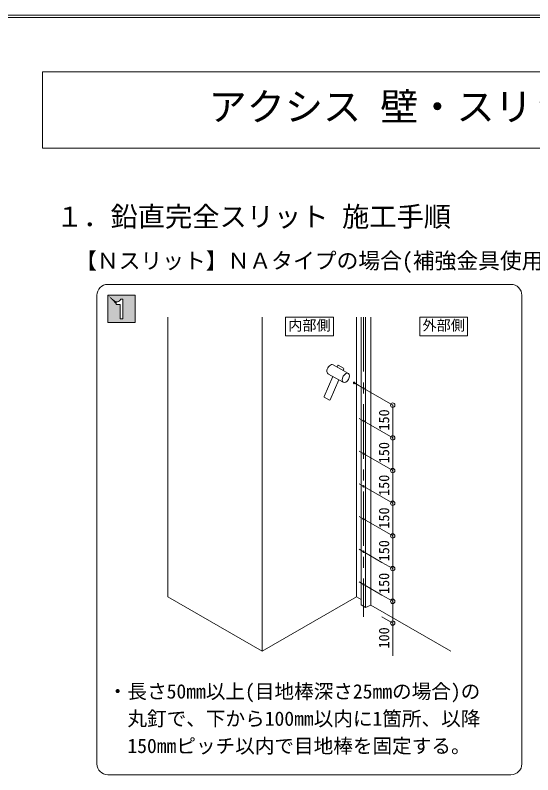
# Model space of a CAD drawing. Units: millimetres on the paper. Extents: x -35288 to 200, y -139 to 12382.
# Drawn here: x 2.5 to 50, y 69 to 138.7 of the extents above; entities that cross this region are included whole.
import ezdxf
from ezdxf.enums import TextEntityAlignment as Align

# ---------------------------------------------------------------- set-up
doc = ezdxf.new("R2010")
doc.units = ezdxf.units.MM
doc.header["$PDMODE"] = 32
doc.header["$PDSIZE"] = 0.4
doc.linetypes.add('CHAIN1', pattern=[8, 5, -1, 1, -1])
for name, color, linetype, lineweight in [('0-0_', 7, 'Continuous', 9), ('1-0_', 7, 'Continuous', 9), ('4-0_通り芯', 7, 'Continuous', 9)]:
    doc.layers.add(name, color=color, linetype=linetype, lineweight=lineweight)
doc.styles.add('ＭＳ ゴシック', font='')
doc.styles.get('ＭＳ ゴシック').set_extended_font_data('MS Gothic')

msp = doc.modelspace()

# ---------------------------------------------------------------- hatches: boundary and pattern name
at = {"layer": '4-0_通り芯'}
h = msp.add_hatch(color=178, dxfattribs=at)
edge = h.paths.add_edge_path()
edge.add_ellipse((33.599, 104.967), major_axis=(-0.04, -0.0693), ratio=0.7, start_angle=0, end_angle=360)
h = msp.add_hatch(color=178, dxfattribs=at)
edge = h.paths.add_edge_path()
edge.add_ellipse((34.465, 101.467), major_axis=(0, 0.08), ratio=0.7, start_angle=0, end_angle=360)
h = msp.add_hatch(color=178, dxfattribs=at)
edge = h.paths.add_edge_path()
edge.add_ellipse((34.465, 98.467), major_axis=(0, 0.08), ratio=0.7, start_angle=0, end_angle=360)
h = msp.add_hatch(color=178, dxfattribs=at)
edge = h.paths.add_edge_path()
edge.add_ellipse((34.465, 95.467), major_axis=(0, 0.08), ratio=0.7, start_angle=0, end_angle=360)
h = msp.add_hatch(color=178, dxfattribs=at)
edge = h.paths.add_edge_path()
edge.add_ellipse((34.465, 92.467), major_axis=(0, 0.08), ratio=0.7, start_angle=0, end_angle=360)
h = msp.add_hatch(color=178, dxfattribs=at)
edge = h.paths.add_edge_path()
edge.add_ellipse((34.465, 89.467), major_axis=(0, 0.08), ratio=0.7, start_angle=0, end_angle=360)
h = msp.add_hatch(color=178, dxfattribs=at)
edge = h.paths.add_edge_path()
edge.add_ellipse((34.465, 86.467), major_axis=(0, 0.08), ratio=0.7, start_angle=0, end_angle=360)

# ---------------------------------------------------------------- linework, layer by layer
at = {"layer": '0-0_'}
for p, q in [((-200.2, 138.7), (200.2, 138.7)), ((-200, 138.5), (200, 138.5))]:
    msp.add_line(p, q, dxfattribs=at)
at = {"layer": '1-0_'}
for p, q in [((5, 133.5), (95, 133.5)), ((5, 126.5), (5, 133.5)), ((48, 114), (11, 114)), ((10, 70), (10, 113)), ((13.5, 113), (11, 113)), ((11, 110.5), (11, 113)), ((13.5, 113), (13.5, 110.5)), ((49, 70), (49, 113)), ((12.379, 112.646), (12.19, 112.646)), ((12.379, 110.854), (12.379, 112.646)), ((11, 110.5), (13.5, 110.5)), ((48, 69), (11, 69))]:
    msp.add_line(p, q, dxfattribs=at)
for points in [[(95, 133.5), (95, 126.5), (5, 126.5)], [(12.19, 112.646), (12.119, 112.515), (12.101, 112.496), (12.044, 112.455), (11.979, 112.427), (11.956, 112.42), (11.897, 112.413), (11.779, 112.409), (11.779, 112.155), (12.121, 112.155), (12.121, 110.854), (12.379, 110.854)]]:
    msp.add_lwpolyline(points, dxfattribs=at)
for centre, start, end in [((11, 113), 90, 180), ((48, 113), 0, 90), ((11, 70), 180, 270), ((48, 70), 270, 0)]:
    msp.add_arc(centre, 1, start, end, dxfattribs=at)
for points in [[(11, 113), (12.19, 112.646), (11.779, 112.409), (11.897, 112.413)], [(13.5, 113), (11, 113), (12.379, 112.646), (12.19, 112.646)], [(11.779, 112.155), (11.779, 112.409), (11, 113)], [(11.779, 112.155), (11, 113), (11, 110.5)], [(12.379, 112.646), (12.379, 110.854), (13.5, 113), (13.5, 110.5)], [(12.19, 112.646), (12.119, 112.515), (11.897, 112.413), (11.956, 112.42)], [(12.119, 112.515), (12.101, 112.496), (11.956, 112.42), (11.979, 112.427)], [(12.101, 112.496), (12.044, 112.455), (11.979, 112.427)], [(11.779, 112.155), (11, 110.5), (12.121, 110.854)], [(12.121, 110.854), (12.121, 112.155), (11.779, 112.155)], [(13.5, 110.5), (12.379, 110.854), (11, 110.5), (12.121, 110.854)]]:
    msp.add_solid(points, dxfattribs=at)
at = {"layer": '4-0_通り芯'}
for p, q in [((16.51, 85.333), (16.51, 111)), ((25.17, 80.333), (25.17, 111)), ((27.3, 111), (27.3, 109.267)), ((33.83, 85.333), (33.83, 111)), ((44.024, 111), (39.624, 111)), ((44.024, 109.267), (44.024, 111)), ((27.3, 109.267), (31.7, 109.267)), ((37.148, 102.918), (36.148, 103.495)), ((37.148, 102.918), (37.148, 99.918)), ((37.148, 99.918), (36.148, 100.495)), ((37.148, 99.918), (37.148, 96.918)), ((37.148, 96.918), (36.148, 97.495)), ((37.148, 96.918), (37.148, 93.918)), ((37.148, 93.918), (36.148, 94.495)), ((37.148, 93.918), (37.148, 90.918)), ((37.148, 90.918), (36.148, 91.495)), ((37.148, 87.918), (36.148, 88.495)), ((33.83, 85.333), (34.265, 85.082)), ((37.148, 84.918), (36.148, 85.495)), ((35.148, 84.572), (42.49, 80.333)), ((37.148, 82.918), (36.148, 83.495))]:
    msp.add_line(p, q, dxfattribs=at)
at = {"layer": '4-0_通り芯', "color": 3}
for p, q in [((34.265, 111), (34.265, 84.582)), ((34.665, 84.351), (34.665, 111)), ((35.148, 111), (35.148, 84.572)), ((33.559, 104.897), (33.568, 104.892)), ((33.639, 105.036), (33.648, 105.031)), ((33.651, 104.925), (34.027, 104.708)), ((33.661, 104.943), (34.037, 104.725)), ((34.027, 104.708), (34.465, 104.467)), ((34.465, 104.467), (34.037, 104.725)), ((34.665, 84.351), (34.265, 84.582)), ((35.148, 84.572), (34.665, 84.351))]:
    msp.add_line(p, q, dxfattribs=at)
at = {"layer": '4-0_通り芯', "color": 6, "linetype": 'CHAIN1'}
for p, q in [((34.465, 111), (34.465, 83.495)), ((36.148, 103.495), (34.065, 104.698)), ((36.148, 100.495), (34.065, 101.698)), ((36.148, 97.495), (34.065, 98.698)), ((36.148, 94.495), (34.065, 95.698)), ((36.148, 91.495), (34.065, 92.698)), ((36.148, 88.495), (34.065, 89.698)), ((36.148, 85.495), (34.065, 86.698))]:
    msp.add_line(p, q, dxfattribs=at)
at = {"layer": '4-0_通り芯', "color": 4}
for p, q in [((33.079, 105.834), (31.677, 106.623)), ((32.037, 106.42), (32.1, 106.565)), ((32.587, 106.111), (32.651, 106.255)), ((32.651, 106.255), (32.636, 106.3)), ((30.842, 103.702), (31.655, 105.553)), ((32.6, 105.021), (31.205, 105.806)), ((31.393, 103.393), (32.206, 105.243)), ((30.842, 103.702), (30.857, 103.658)), ((30.857, 103.658), (31.353, 103.379)), ((31.393, 103.393), (31.353, 103.379))]:
    msp.add_line(p, q, dxfattribs=at)
at = {"layer": '4-0_通り芯'}
for points in [[(31.7, 109.267), (31.7, 111), (27.3, 111)], [(39.624, 111), (39.624, 109.267), (44.024, 109.267)], [(37.148, 90.918), (37.148, 87.918), (37.148, 84.918), (37.148, 82.918), (37.148, 79.918)], [(16.51, 85.333), (25.17, 80.333), (33.83, 85.333)]]:
    msp.add_lwpolyline(points, dxfattribs=at)
at = {"layer": '4-0_通り芯', "color": 4}
msp.add_lwpolyline([(32.1, 106.565), (32.14, 106.578), (32.636, 106.3)], dxfattribs=at)
msp.add_ellipse((31.443, 106.213), major_axis=(-0.236, -0.409), ratio=0.6, start_param=3.148268, end_param=6.333131, dxfattribs=at)
msp.add_ellipse((32.845, 105.424), major_axis=(-0.236, -0.409), ratio=0.6, dxfattribs=at)
at = {"layer": '4-0_通り芯', "color": 3}
for centre, major_axis in [((33.599, 104.967), (-0.04, -0.0693)), ((34.465, 104.467), (0, 0.08)), ((34.465, 101.467), (0, 0.08)), ((34.465, 98.467), (0, 0.08)), ((34.465, 95.467), (0, 0.08)), ((34.465, 92.467), (0, 0.08)), ((34.465, 89.467), (0, 0.08)), ((34.465, 86.467), (0, 0.08))]:
    msp.add_ellipse(centre, major_axis=major_axis, ratio=0.7, dxfattribs=at)
msp.add_ellipse((33.608, 104.962), major_axis=(-0.04, -0.0693), ratio=0.7, start_param=6.283179, end_param=9.424772, dxfattribs=at)
at = {"layer": '4-0_通り芯'}
for p in [(37.148, 102.918), (37.148, 99.918), (37.148, 96.918), (37.148, 93.918), (37.148, 90.918), (37.148, 87.918), (37.148, 84.918), (37.148, 82.918)]:
    msp.add_point(p, dxfattribs=at)

# ---------------------------------------------------------------- texts
at = {"layer": '1-0_', "style": 'ＭＳ ゴシック'}
for s, height, p in [('アクシス 壁・スリット工法 施工手順', 2.566, (20.25, 128.25)), ('１．鉛直完全スリット 施工手順', 1.833, (6.25, 118.75)), ('\u3000 【Ｎスリット】ＮＡタイプの場合(補強金具使用)', 1.466, (5, 115))]:
    msp.add_text(s, height=height, dxfattribs=at).set_placement(p, align=Align.BOTTOM_LEFT)
at = {"layer": '4-0_通り芯', "style": 'ＭＳ ゴシック'}
for s, height, p in [('内部側', 0.9531, (27.55, 109.483)), ('外部側', 0.9531, (39.874, 109.483)), ('・長さ50mm以上(目地棒深さ25mmの場合)の', 1.32, (11, 75.6)), ('\u3000丸釘で、下から100mm以内に1箇所、以降', 1.32, (11, 73.1)), ('\u3000150mmピッチ以内で目地棒を固定する。', 1.32, (11, 70.6))]:
    msp.add_text(s, height=height, dxfattribs=at).set_placement(p, align=Align.BOTTOM_LEFT)
for s, p in [('150', (37.111, 100.589)), ('150', (37.111, 97.589)), ('150', (37.111, 94.589)), ('150', (37.111, 91.589)), ('150', (37.111, 88.589)), ('150', (37.111, 85.589)), ('100', (37.111, 80.589))]:
    msp.add_text(s, height=0.9531, rotation=90, dxfattribs=at).set_placement(p, align=Align.BOTTOM_LEFT)

doc.saveas('drawing.dxf')
